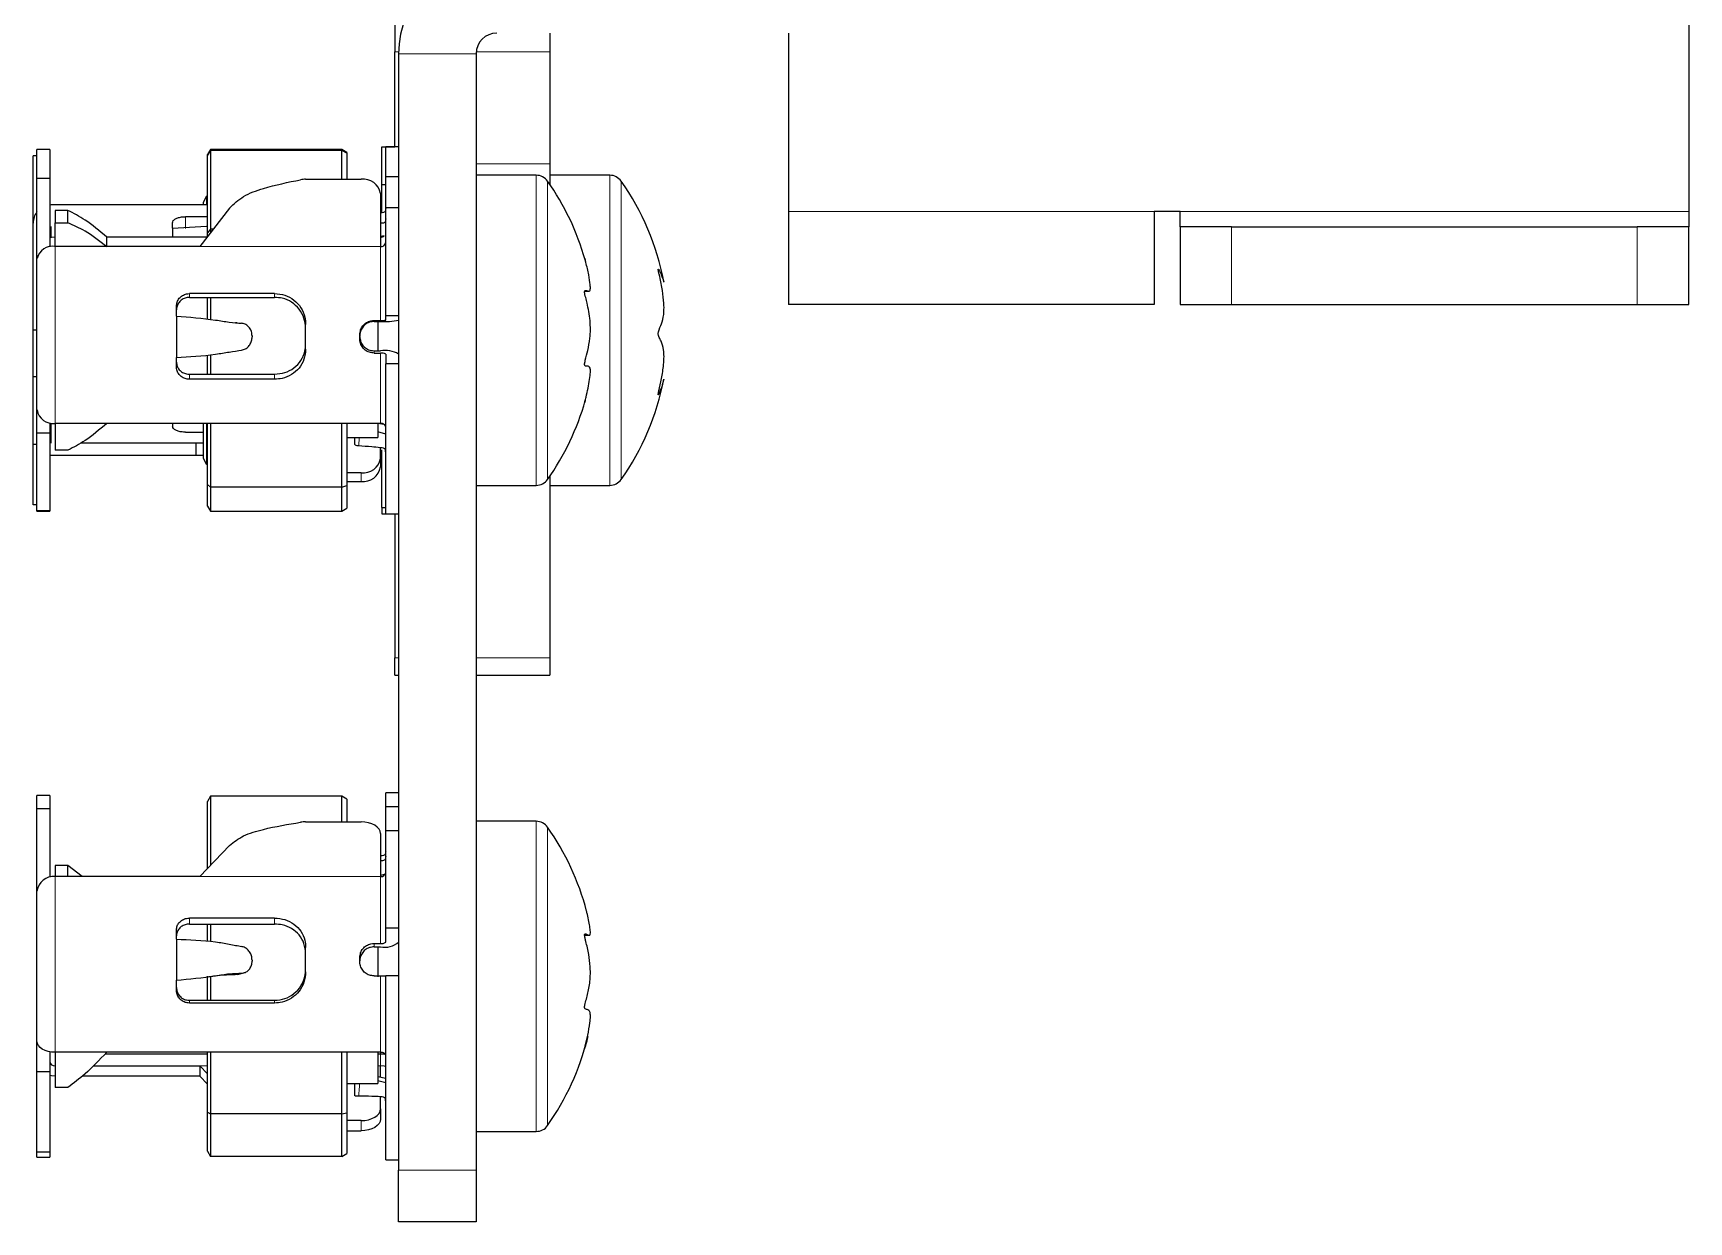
# Model space of a CAD drawing. Header units: millimetres. Extents: x -948 to 1310, y 554 to 2003.
# Drawn here: x -864.1 to -800, y 553.9 to 599.9 of the extents above; entities that cross this region are included whole.
import ezdxf

# ---------------------------------------------------------------- set-up
doc = ezdxf.new("R2010")
doc.units = ezdxf.units.MM

msp = doc.modelspace()

# ---------------------------------------------------------------- linework, layer by layer
at = {"color": 7, "linetype": 'Continuous', "lineweight": 25}
for p, q in [((-799.975, 606.376), (-799.975, 592.976)), ((-850.075, 603.77), (-850.075, 599.153)), ((-844.075, 599.876), (-844.075, 599.153)), ((-834.825, 599.876), (-834.825, 592.976)), ((-850.075, 595.476), (-850.075, 599.153)), ((-849.925, 599.076), (-849.925, 555.876)), ((-846.925, 599.076), (-846.925, 555.876)), ((-844.075, 599.153), (-844.075, 594.822)), ((-863.925, 595.134), (-864.075, 595.134)), ((-864.075, 592.526), (-864.075, 595.134)), ((-863.425, 595.376), (-863.925, 595.376)), ((-863.925, 594.256), (-863.925, 595.376)), ((-863.425, 595.376), (-863.425, 594.256)), ((-857.209, 595.376), (-857.325, 595.176)), ((-857.209, 595.339), (-857.325, 595.154)), ((-857.325, 595.154), (-857.325, 595.176)), ((-857.325, 592.142), (-857.325, 595.154)), ((-852.125, 595.376), (-857.209, 595.376)), ((-857.209, 595.376), (-857.209, 595.339)), ((-857.209, 595.339), (-857.209, 592.296)), ((-852.125, 595.339), (-857.209, 595.339)), ((-851.925, 595.261), (-852.125, 595.376)), ((-852.125, 595.339), (-852.125, 595.376)), ((-852.125, 594.223), (-852.125, 595.339)), ((-851.925, 595.233), (-852.125, 595.339)), ((-851.925, 595.261), (-851.925, 595.233)), ((-851.925, 595.233), (-851.925, 594.223)), ((-850.575, 595.476), (-850.075, 595.476)), ((-850.575, 594.009), (-850.575, 595.476)), ((-849.925, 595.476), (-850.425, 595.476)), ((-850.425, 594.332), (-850.425, 595.476)), ((-863.425, 594.256), (-863.925, 594.256)), ((-863.925, 591.249), (-863.925, 594.256)), ((-863.425, 594.256), (-863.425, 591.603)), ((-853.526, 594.223), (-851.375, 594.223)), ((-850.425, 593.129), (-850.425, 594.332)), ((-850.425, 594.332), (-849.925, 594.332)), ((-844.599, 594.376), (-846.925, 594.376)), ((-844.075, 594.822), (-844.075, 594.027)), ((-841.749, 594.376), (-844.075, 594.376)), ((-857.475, 593.322), (-857.359, 593.569)), ((-857.359, 593.569), (-857.359, 593.226)), ((-857.325, 593.569), (-857.359, 593.569)), ((-850.625, 593.666), (-850.625, 591.623)), ((-850.575, 592.925), (-850.575, 594.009)), ((-850.425, 594.009), (-850.575, 594.009)), ((-863.375, 593.226), (-863.425, 593.224)), ((-857.775, 593.226), (-863.375, 593.226)), ((-862.725, 593.014), (-863.225, 593.014)), ((-863.225, 593.014), (-863.225, 592.536)), ((-862.725, 592.536), (-862.725, 593.014)), ((-857.325, 593.226), (-857.775, 593.226)), ((-856.47, 593.108), (-857.625, 591.623)), ((-857.475, 593.226), (-857.475, 593.322)), ((-850.425, 588.935), (-850.425, 593.129)), ((-850.425, 593.129), (-849.925, 593.129)), ((-834.825, 592.976), (-834.825, 589.376)), ((-819.675, 592.976), (-820.675, 592.976)), ((-820.675, 592.976), (-820.675, 589.376)), ((-819.675, 592.376), (-819.675, 592.976)), ((-799.975, 592.976), (-799.975, 592.376)), ((-864.075, 588.376), (-864.075, 592.526)), ((-863.225, 592.536), (-862.725, 592.536)), ((-858.675, 592.324), (-858.675, 592.537)), ((-858.675, 592.324), (-857.359, 592.408)), ((-858.675, 592.324), (-858.675, 591.979)), ((-857.325, 592.772), (-858.175, 592.772)), ((-857.209, 592.296), (-857.325, 592.142)), ((-857.209, 592.296), (-857.209, 592.157)), ((-857.102, 592.296), (-857.209, 592.296)), ((-819.675, 592.376), (-819.675, 589.376)), ((-817.675, 592.376), (-819.675, 592.376)), ((-817.675, 592.376), (-801.975, 592.376)), ((-799.975, 592.376), (-801.975, 592.376)), ((-799.975, 589.376), (-799.975, 592.376)), ((-861.225, 591.623), (-861.225, 591.979)), ((-857.347, 591.979), (-861.225, 591.979)), ((-857.325, 591.979), (-857.325, 592.142)), ((-850.48, 592.027), (-850.625, 592.001)), ((-863.91, 591.249), (-863.925, 591.249)), ((-863.925, 591.154), (-863.925, 591.249)), ((-863.925, 585.293), (-863.925, 591.154)), ((-857.625, 591.623), (-863.225, 591.623)), ((-854.725, 589.796), (-858.025, 589.796)), ((-842.701, 589.892), (-842.565, 589.892)), ((-858.525, 588.926), (-858.525, 589.31)), ((-858.025, 589.649), (-854.725, 589.649)), ((-857.325, 588.816), (-857.325, 589.649)), ((-857.209, 589.649), (-857.209, 588.803)), ((-820.675, 589.376), (-834.825, 589.376)), ((-819.675, 589.376), (-817.675, 589.376)), ((-817.675, 589.376), (-801.975, 589.376)), ((-801.975, 589.376), (-799.975, 589.376)), ((-858.525, 588.926), (-858.525, 587.328)), ((-856.182, 588.661), (-856.238, 588.666)), ((-855.992, 588.646), (-856.002, 588.647)), ((-853.525, 587.646), (-853.525, 588.604)), ((-850.875, 588.758), (-850.625, 588.758)), ((-850.875, 588.719), (-850.625, 588.719)), ((-850.725, 588.719), (-850.725, 587.585)), ((-849.925, 588.935), (-850.425, 588.935)), ((-850.425, 588.774), (-850.425, 588.935)), ((-863.925, 588.376), (-864.075, 588.376)), ((-864.075, 586.57), (-864.075, 588.376)), ((-855.597, 588.16), (-855.597, 588.12)), ((-851.425, 588.04), (-851.425, 588.207)), ((-858.525, 586.953), (-858.525, 587.328)), ((-857.325, 586.678), (-857.325, 587.408)), ((-857.209, 587.422), (-857.209, 586.678)), ((-850.875, 587.585), (-850.625, 587.585)), ((-850.875, 587.494), (-850.625, 587.494)), ((-850.425, 587.457), (-850.425, 587.085)), ((-863.925, 586.57), (-864.075, 586.57)), ((-864.075, 583.96), (-864.075, 586.57)), ((-858.025, 586.678), (-854.725, 586.678)), ((-849.925, 587.085), (-850.425, 587.085)), ((-850.425, 581.276), (-850.425, 587.085)), ((-854.725, 586.482), (-858.025, 586.482)), ((-863.925, 584.391), (-863.925, 585.293)), ((-863.425, 584.795), (-863.425, 584.391)), ((-861.225, 584.773), (-863.225, 584.773)), ((-850.625, 584.773), (-861.225, 584.773)), ((-858.675, 584.773), (-858.675, 584.671)), ((-857.475, 583.43), (-857.475, 584.773)), ((-857.359, 584.788), (-857.359, 583.183)), ((-857.325, 584.744), (-857.347, 584.773)), ((-857.325, 582.411), (-857.325, 584.773)), ((-857.209, 584.773), (-857.209, 582.308)), ((-852.125, 582.308), (-852.125, 584.773)), ((-851.925, 584.773), (-851.925, 582.367)), ((-850.725, 584.773), (-850.725, 584.226)), ((-850.425, 584.715), (-850.725, 584.77)), ((-850.625, 584.752), (-850.625, 584.773)), ((-864.075, 581.618), (-864.075, 583.96)), ((-863.925, 583.96), (-864.075, 583.96)), ((-863.425, 584.391), (-863.925, 584.391)), ((-863.925, 581.385), (-863.925, 584.391)), ((-863.425, 584.391), (-863.425, 581.385)), ((-862.212, 584.026), (-857.775, 584.026)), ((-858.175, 584.434), (-857.475, 584.434)), ((-857.775, 584.026), (-857.775, 583.526)), ((-857.775, 584.026), (-857.475, 584.026)), ((-851.925, 584.226), (-850.725, 584.226)), ((-850.425, 584.351), (-850.725, 584.446)), ((-863.375, 583.526), (-863.425, 583.528)), ((-857.775, 583.526), (-863.375, 583.526)), ((-862.725, 583.738), (-863.225, 583.738)), ((-857.475, 583.526), (-857.775, 583.526)), ((-857.359, 583.183), (-857.475, 583.43)), ((-850.625, 583.421), (-850.625, 583.832)), ((-850.625, 583.421), (-850.625, 583.087)), ((-850.575, 581.518), (-850.575, 583.746)), ((-857.325, 583.183), (-857.359, 583.183)), ((-851.375, 582.864), (-851.925, 582.864)), ((-844.075, 582.725), (-844.075, 575.706)), ((-857.325, 582.411), (-857.209, 582.308)), ((-857.325, 581.576), (-857.325, 582.411)), ((-852.125, 582.308), (-857.209, 582.308)), ((-857.209, 582.308), (-857.209, 581.376)), ((-852.125, 582.308), (-851.925, 582.367)), ((-852.125, 581.376), (-852.125, 582.308)), ((-851.925, 582.529), (-851.375, 582.529)), ((-851.925, 582.367), (-851.925, 581.492)), ((-846.925, 582.376), (-844.599, 582.376)), ((-844.075, 582.376), (-841.749, 582.376)), ((-863.925, 581.618), (-864.075, 581.618)), ((-857.325, 581.576), (-857.209, 581.376)), ((-852.125, 581.376), (-851.925, 581.492)), ((-850.575, 581.518), (-850.425, 581.518)), ((-850.575, 581.518), (-850.575, 581.276)), ((-863.425, 581.385), (-863.925, 581.385)), ((-863.925, 581.376), (-863.925, 581.385)), ((-863.925, 581.376), (-863.425, 581.376)), ((-863.425, 581.385), (-863.425, 581.376)), ((-857.209, 581.376), (-852.125, 581.376)), ((-850.575, 581.276), (-850.075, 581.276)), ((-850.425, 581.276), (-849.925, 581.276)), ((-850.075, 581.276), (-850.075, 575.706)), ((-850.075, 575.036), (-850.075, 575.706)), ((-844.075, 575.706), (-844.075, 575.036)), ((-850.075, 575.036), (-849.925, 575.036)), ((-846.925, 575.036), (-844.075, 575.036)), ((-863.425, 570.376), (-863.925, 570.376)), ((-863.925, 569.858), (-863.925, 570.376)), ((-863.425, 569.858), (-863.925, 569.858)), ((-863.925, 566.755), (-863.925, 569.858)), ((-863.425, 570.376), (-863.425, 569.858)), ((-863.425, 569.858), (-863.425, 567.211)), ((-857.209, 570.351), (-857.325, 570.138)), ((-857.325, 567.549), (-857.325, 570.138)), ((-857.209, 570.351), (-857.209, 567.671)), ((-852.125, 570.351), (-857.209, 570.351)), ((-852.125, 569.355), (-852.125, 570.351)), ((-851.925, 570.229), (-852.125, 570.351)), ((-851.925, 570.229), (-851.925, 569.355)), ((-849.925, 570.476), (-850.425, 570.476)), ((-850.425, 569.946), (-850.425, 570.476)), ((-850.425, 569.946), (-849.925, 569.946)), ((-850.425, 569.025), (-850.425, 569.946)), ((-853.526, 569.355), (-851.375, 569.355)), ((-844.599, 569.376), (-846.925, 569.376)), ((-850.625, 568.901), (-850.625, 567.235)), ((-850.425, 565.239), (-850.425, 569.025)), ((-850.425, 569.025), (-849.925, 569.025)), ((-856.47, 568.446), (-857.625, 567.235)), ((-862.725, 567.67), (-863.225, 567.67)), ((-863.225, 567.67), (-863.225, 567.227)), ((-862.725, 567.227), (-862.725, 567.67)), ((-862.174, 567.235), (-862.725, 567.67)), ((-850.425, 567.327), (-850.625, 567.281)), ((-863.918, 566.755), (-863.925, 566.755)), ((-863.925, 566.678), (-863.925, 566.755)), ((-863.925, 560.862), (-863.925, 566.678)), ((-857.625, 567.235), (-863.225, 567.235)), ((-854.725, 565.631), (-858.025, 565.631)), ((-858.025, 565.399), (-854.725, 565.399)), ((-857.325, 564.758), (-857.325, 565.399)), ((-857.209, 565.399), (-857.209, 564.75)), ((-858.525, 564.811), (-858.525, 565.177)), ((-858.525, 564.811), (-858.525, 563.225)), ((-849.925, 565.239), (-850.425, 565.239)), ((-850.425, 564.701), (-850.425, 565.239)), ((-842.724, 564.965), (-842.549, 564.965)), ((-853.525, 563.548), (-853.525, 564.499)), ((-851.425, 563.944), (-851.425, 564.11)), ((-850.875, 564.649), (-850.625, 564.649)), ((-850.875, 564.517), (-850.625, 564.517)), ((-850.725, 564.517), (-850.725, 563.36)), ((-856.166, 563.454), (-855.921, 563.51)), ((-855.597, 564.005), (-855.597, 563.965)), ((-858.525, 562.838), (-858.525, 563.225)), ((-857.325, 562.45), (-857.325, 563.385)), ((-857.209, 563.378), (-857.209, 562.45)), ((-850.875, 563.394), (-850.625, 563.394)), ((-850.425, 556.276), (-850.425, 563.402)), ((-849.925, 563.402), (-850.425, 563.402)), ((-858.025, 562.45), (-854.725, 562.45)), ((-854.725, 562.344), (-858.025, 562.344)), ((-863.925, 559.676), (-863.925, 560.862)), ((-863.425, 560.455), (-863.425, 559.676)), ((-861.225, 560.438), (-863.225, 560.438)), ((-861.287, 560.376), (-857.325, 560.376)), ((-850.625, 560.438), (-861.225, 560.438)), ((-857.325, 558.12), (-857.325, 560.438)), ((-857.209, 560.438), (-857.209, 558.061)), ((-852.125, 558.061), (-852.125, 560.438)), ((-851.925, 560.438), (-851.925, 558.095)), ((-850.725, 560.438), (-850.725, 559.226)), ((-850.725, 560.376), (-850.45, 560.376)), ((-863.425, 559.676), (-863.925, 559.676)), ((-863.925, 556.572), (-863.925, 559.676)), ((-863.425, 559.676), (-863.425, 556.572)), ((-861.751, 559.915), (-857.625, 559.915)), ((-857.625, 559.915), (-857.325, 559.6)), ((-857.625, 559.915), (-857.625, 559.517)), ((-850.625, 559.471), (-850.625, 559.915)), ((-862.725, 559.082), (-863.225, 559.082)), ((-857.625, 559.517), (-862.174, 559.517)), ((-857.325, 559.203), (-857.625, 559.517)), ((-851.925, 559.226), (-850.725, 559.226)), ((-850.425, 559.425), (-850.725, 559.494)), ((-850.425, 559.251), (-850.725, 559.339)), ((-850.625, 558.249), (-850.625, 558.714)), ((-857.325, 558.12), (-857.209, 558.061)), ((-857.325, 556.614), (-857.325, 558.12)), ((-852.125, 558.061), (-857.209, 558.061)), ((-857.209, 558.061), (-857.209, 556.401)), ((-852.125, 558.061), (-851.925, 558.095)), ((-852.125, 556.401), (-852.125, 558.061)), ((-851.925, 558.095), (-851.925, 556.523)), ((-851.375, 557.795), (-851.925, 557.795)), ((-850.625, 558.249), (-850.625, 557.851)), ((-851.925, 557.397), (-851.375, 557.397)), ((-846.925, 557.376), (-844.599, 557.376)), ((-863.425, 556.572), (-863.925, 556.572)), ((-863.925, 556.376), (-863.925, 556.572)), ((-863.425, 556.572), (-863.425, 556.376)), ((-857.325, 556.614), (-857.209, 556.401)), ((-852.125, 556.401), (-857.209, 556.401)), ((-852.125, 556.401), (-851.925, 556.523)), ((-863.925, 556.376), (-863.425, 556.376)), ((-850.425, 556.276), (-849.925, 556.276)), ((-849.925, 553.876), (-849.925, 555.876)), ((-846.925, 555.876), (-846.925, 553.876)), ((-846.925, 553.876), (-849.925, 553.876))]:
    msp.add_line(p, q, dxfattribs=at)
at = {"color": 8, "linetype": 'Continuous', "lineweight": 18}
for p, q in [((-850.075, 599.153), (-849.924, 599.153)), ((-846.925, 599.076), (-849.925, 599.076)), ((-846.921, 599.153), (-844.075, 599.153)), ((-844.075, 594.822), (-846.925, 594.822)), ((-844.599, 594.376), (-844.599, 593.676)), ((-841.749, 594.376), (-841.749, 582.376)), ((-844.599, 593.676), (-844.599, 582.376)), ((-844.158, 594.148), (-844.158, 593.474)), ((-841.308, 594.148), (-841.308, 582.604)), ((-844.158, 593.474), (-844.158, 582.604)), ((-820.675, 592.976), (-834.825, 592.976)), ((-799.975, 592.976), (-819.675, 592.976)), ((-863.375, 592.389), (-863.375, 591.967)), ((-858.175, 592.772), (-858.175, 592.318)), ((-817.675, 589.376), (-817.675, 592.376)), ((-801.975, 592.376), (-801.975, 589.376)), ((-863.225, 591.623), (-863.225, 584.773)), ((-850.625, 591.623), (-857.625, 591.623)), ((-850.625, 588.758), (-850.625, 591.623)), ((-858.025, 589.796), (-858.025, 589.649)), ((-854.725, 589.649), (-854.725, 589.796)), ((-850.875, 588.758), (-850.875, 588.719)), ((-850.875, 587.585), (-850.875, 587.494)), ((-850.625, 584.773), (-850.625, 587.494)), ((-858.025, 586.678), (-858.025, 586.482)), ((-854.725, 586.482), (-854.725, 586.678)), ((-863.375, 584.785), (-863.375, 584.026)), ((-851.375, 582.529), (-851.375, 582.864)), ((-850.075, 575.706), (-849.925, 575.706)), ((-846.925, 575.706), (-844.075, 575.706)), ((-844.599, 569.376), (-844.599, 563.892)), ((-844.158, 569.148), (-844.158, 563.873)), ((-863.225, 567.235), (-863.225, 560.438)), ((-850.625, 567.235), (-857.625, 567.235)), ((-850.625, 564.649), (-850.625, 567.235)), ((-858.025, 565.631), (-858.025, 565.399)), ((-854.725, 565.399), (-854.725, 565.631)), ((-850.875, 564.649), (-850.875, 564.517)), ((-844.599, 563.892), (-844.599, 557.376)), ((-844.158, 563.873), (-844.158, 557.604)), ((-850.625, 560.438), (-850.625, 563.394)), ((-858.025, 562.45), (-858.025, 562.344)), ((-854.725, 562.344), (-854.725, 562.45)), ((-863.225, 560.438), (-863.225, 559.915)), ((-850.625, 559.915), (-850.625, 560.438)), ((-857.325, 559.915), (-857.625, 559.915)), ((-850.625, 559.915), (-850.725, 559.915)), ((-851.375, 557.397), (-851.375, 557.795)), ((-849.925, 555.876), (-846.925, 555.876))]:
    msp.add_line(p, q, dxfattribs=at)
at = {"color": 7, "linetype": 'Continuous', "lineweight": 25, "flags": 128}
for points in [[(-863.225, 591.979), (-863.361, 591.969), (-863.425, 591.958)], [(-863.425, 584.032), (-863.414, 584.03), (-863.375, 584.026)], [(-850.625, 568.901), (-850.639, 568.989), (-850.682, 569.075), (-850.751, 569.153), (-850.844, 569.222), (-850.958, 569.278), (-851.088, 569.32), (-851.228, 569.346), (-851.375, 569.355)], [(-863.225, 560.438), (-863.361, 560.446), (-863.492, 560.47), (-863.613, 560.509), (-863.72, 560.562), (-863.807, 560.626), (-863.871, 560.7), (-863.911, 560.779), (-863.925, 560.862)], [(-850.425, 560.317), (-850.428, 560.34), (-850.44, 560.363), (-850.458, 560.384), (-850.483, 560.402), (-850.513, 560.417), (-850.548, 560.429), (-850.586, 560.435), (-850.625, 560.438)], [(-850.425, 559.892), (-850.488, 559.904), (-850.625, 559.915)], [(-863.225, 559.517), (-863.361, 559.528), (-863.425, 559.541)], [(-851.375, 557.795), (-851.228, 557.804), (-851.088, 557.829), (-850.958, 557.871), (-850.844, 557.928), (-850.751, 557.997), (-850.682, 558.075), (-850.639, 558.161), (-850.625, 558.249)], [(-850.625, 557.851), (-850.639, 557.763), (-850.682, 557.677), (-850.751, 557.599), (-850.844, 557.53), (-850.958, 557.474), (-851.088, 557.432), (-851.228, 557.406), (-851.375, 557.397)]]:
    msp.add_lwpolyline(points, dxfattribs=at)
at = {"color": 8, "linetype": 'Continuous', "lineweight": 18, "flags": 128}
for points in [[(-851.446, 584.226), (-851.451, 584.138), (-851.46, 583.995), (-851.467, 583.903), (-851.467, 583.903), (-851.467, 583.903)], [(-851.439, 559.226), (-851.444, 559.128), (-851.451, 558.983), (-851.46, 558.833), (-851.467, 558.737), (-851.467, 558.737), (-851.467, 558.737)]]:
    msp.add_lwpolyline(points, dxfattribs=at)
at = {"color": 7, "linetype": 'Continuous', "lineweight": 25}
for centre, radius, start, end in [((-846.125, 599.076), 3.8, 90, 180), ((-846.125, 599.076), 0.8, 90, 180), ((-853.526, 593.227), 0.996, 89.96573, 101.24283), ((-851.291, 593.552), 0.676, 9.63694, 97.14426), ((-844.599, 593.836), 0.54, 35.25153, 90), ((-841.749, 593.836), 0.54, 35.25153, 90), ((-852.325, 588.376), 10, 15.8038, 35.25153), ((-849.475, 588.376), 10, 10.85413, 35.25153), ((-863.375, 592.526), 0.7, 141.78679, 180), ((-850.775, 593.426), 0.2, 318.59038, 360), ((-850.619, 592.213), 0.234, 268.74113, 306.93082), ((-850.597, 591.798), 0.177, 261.04376, 346.55137), ((-863.321, 591.01), 0.62, 81.04376, 166.55137), ((-850.575, 589.405), 0.648, 265.60416, 283.40633), ((-850.451, 590.981), 2.269, 265.60416, 283.40633), ((-850.455, 586.527), 1.071, 60.29019, 99.09044), ((-850.576, 587.192), 0.306, 60.29019, 99.09044), ((-849.475, 588.376), 10, 324.74847, 349.10281), ((-863.303, 585.398), 0.63, 189.63694, 277.14426), ((-852.325, 588.376), 10, 324.74847, 344.24217), ((-850.602, 584.594), 0.18, 9.63694, 97.14426), ((-851.291, 583.534), 0.676, 262.85574, 350.36306), ((-850.775, 583.326), 0.2, 0, 41.40962), ((-851.291, 583.2), 0.676, 262.85574, 350.36306), ((-844.599, 582.916), 0.54, 270, 324.74847), ((-841.749, 582.916), 0.54, 270, 324.74847), ((-853.526, 568.141), 1.214, 89.96029, 99.18959), ((-844.599, 568.836), 0.54, 35.25153, 90), ((-852.325, 563.376), 10, 14.61668, 35.25153), ((-850.606, 567.417), 0.183, 264.2482, 352.76341), ((-863.289, 566.597), 0.641, 84.2482, 172.76341), ((-850.578, 564.879), 0.235, 258.55237, 310.85275), ((-850.462, 565.322), 0.821, 258.55237, 310.85275), ((-850.575, 576.902), 13.508, 269.78792, 270.63627), ((-852.325, 563.376), 10, 324.74847, 346.16033), ((-863.243, 560.097), 0.183, 187.23659, 275.7518), ((-844.599, 557.916), 0.54, 270, 324.74847)]:
    msp.add_arc(centre, radius, start, end, dxfattribs=at)
for points, knots in [([(-856.47, 593.108), (-856.301, 593.268), (-855.95, 593.6), (-854.968, 593.949), (-854.205, 594.105), (-853.72, 594.204)], [0, 0, 0, 0, 0.2540266, 0.5265912, 1, 1, 1, 1]), ([(-861.225, 591.979), (-861.505, 592.219), (-862.005, 592.646), (-862.505, 592.901), (-862.725, 593.014)], [0, 0, 0, 0, 0.559911, 1, 1, 1, 1]), ([(-850.425, 593.1), (-850.426, 593.08), (-850.428, 593.042), (-850.445, 592.989), (-850.483, 592.937), (-850.554, 592.928), (-850.602, 592.922), (-850.625, 592.92)], [0, 0, 0, 0, 0.195353, 0.37764, 0.539051, 0.782239, 1, 1, 1, 1]), ([(-863.225, 591.608), (-863.225, 591.827), (-863.225, 592.219), (-863.225, 592.439), (-863.225, 592.536)], [0, 0, 0, 0, 0.5597848, 1, 1, 1, 1]), ([(-861.225, 591.608), (-861.505, 591.827), (-862.005, 592.219), (-862.505, 592.439), (-862.725, 592.536)], [0, 0, 0, 0, 0.559868, 1, 1, 1, 1]), ([(-858.675, 592.537), (-858.669, 592.565), (-858.658, 592.622), (-858.572, 592.692), (-858.446, 592.742), (-858.305, 592.768), (-858.212, 592.771), (-858.175, 592.772)], [0, 0, 0, 0, 0.214373, 0.428779, 0.642592, 0.856666, 1, 1, 1, 1]), ([(-850.425, 592.686), (-850.426, 592.666), (-850.428, 592.628), (-850.445, 592.577), (-850.481, 592.53), (-850.552, 592.524), (-850.6, 592.525), (-850.625, 592.525)], [0, 0, 0, 0, 0.195302, 0.377541, 0.538909, 0.761383, 1, 1, 1, 1]), ([(-842.725, 587.063), (-842.724, 587.071), (-842.724, 587.091), (-842.715, 587.147), (-842.673, 587.327), (-842.592, 587.615), (-842.522, 587.999), (-842.494, 588.403), (-842.516, 588.893), (-842.593, 589.287), (-842.674, 589.606), (-842.706, 589.736), (-842.72, 589.806), (-842.724, 589.845), (-842.725, 589.868), (-842.722, 589.889), (-842.712, 589.914), (-842.655, 589.928), (-842.563, 589.874), (-842.497, 589.904), (-842.502, 590.156), (-842.562, 590.538), (-842.644, 590.887), (-842.702, 591.097), (-842.718, 591.152), (-842.724, 591.172), (-842.725, 591.176), (-842.723, 591.168), (-842.715, 591.136), (-842.701, 591.088), (-842.691, 591.045), (-842.688, 591.033)], [0, 0, 0, 0, 0.004096, 0.009858, 0.025822, 0.097181, 0.18208, 0.235847, 0.290054, 0.408233, 0.447071, 0.466532, 0.476317, 0.480541, 0.484808, 0.488473, 0.494931, 0.514928, 0.608295, 0.702487, 0.757757, 0.836636, 0.925016, 0.947118, 0.958223, 0.962691, 0.967209, 0.971067, 0.9769, 0.993487, 1, 1, 1, 1]), ([(-839.656, 586.488), (-839.656, 586.486), (-839.656, 586.476), (-839.715, 586.264), (-839.794, 586.038), (-839.852, 585.908), (-839.868, 585.882), (-839.874, 585.881), (-839.875, 585.89), (-839.873, 585.909), (-839.865, 585.958), (-839.82, 586.16), (-839.737, 586.529), (-839.668, 586.983), (-839.644, 587.376), (-839.668, 587.708), (-839.741, 587.912), (-839.821, 588.066), (-839.859, 588.154), (-839.871, 588.205), (-839.874, 588.234), (-839.875, 588.259), (-839.872, 588.287), (-839.862, 588.342), (-839.805, 588.496), (-839.714, 588.693), (-839.647, 589.016), (-839.651, 589.462), (-839.709, 589.933), (-839.787, 590.315), (-839.845, 590.575), (-839.866, 590.669), (-839.874, 590.721), (-839.875, 590.738), (-839.873, 590.748), (-839.865, 590.749), (-839.824, 590.687), (-839.741, 590.491), (-839.673, 590.303), (-839.645, 590.218), (-839.653, 590.253), (-839.655, 590.261)], [0, 0, 0, 0, 0.01333, 0.067717, 0.128655, 0.143895, 0.151551, 0.154632, 0.157747, 0.160407, 0.164429, 0.175866, 0.227214, 0.286665, 0.323257, 0.360059, 0.431776, 0.467167, 0.481776, 0.486361, 0.489306, 0.491814, 0.494316, 0.498755, 0.512464, 0.576388, 0.640841, 0.678897, 0.732261, 0.791575, 0.805079, 0.818709, 0.821775, 0.824341, 0.826909, 0.830823, 0.841608, 0.889694, 0.951161, 0.988147, 1, 1, 1, 1]), ([(-858.525, 589.31), (-858.519, 589.365), (-858.508, 589.475), (-858.422, 589.62), (-858.296, 589.729), (-858.155, 589.787), (-858.062, 589.793), (-858.025, 589.796)], [0, 0, 0, 0, 0.2143729, 0.4287785, 0.6425919, 0.8566662, 1, 1, 1, 1]), ([(-854.725, 589.796), (-854.59, 589.783), (-854.32, 589.758), (-853.961, 589.559), (-853.691, 589.263), (-853.546, 588.926), (-853.531, 588.699), (-853.525, 588.604)], [0, 0, 0, 0, 0.213238, 0.42649, 0.63916, 0.849598, 1, 1, 1, 1]), ([(-858.025, 589.649), (-858.081, 589.644), (-858.193, 589.633), (-858.343, 589.551), (-858.456, 589.428), (-858.516, 589.291), (-858.522, 589.199), (-858.525, 589.163)], [0, 0, 0, 0, 0.214385, 0.428772, 0.643033, 0.856802, 1, 1, 1, 1]), ([(-853.525, 588.452), (-853.537, 588.587), (-853.561, 588.856), (-853.759, 589.212), (-854.055, 589.478), (-854.394, 589.626), (-854.626, 589.642), (-854.725, 589.649)], [0, 0, 0, 0, 0.212376, 0.424979, 0.633479, 0.843609, 1, 1, 1, 1]), ([(-858.525, 588.926), (-858.026, 588.888), (-857.355, 588.837), (-856.46, 588.684), (-856.155, 588.659), (-856.001, 588.647)], [0, 0, 0, 0, 0.587693, 0.790818, 1, 1, 1, 1]), ([(-855.597, 588.16), (-855.602, 588.216), (-855.612, 588.328), (-855.687, 588.476), (-855.798, 588.586), (-855.91, 588.637), (-855.98, 588.644), (-856.001, 588.647)], [0, 0, 0, 0, 0.225883, 0.451767, 0.67765, 0.903524, 1, 1, 1, 1]), ([(-851.425, 588.207), (-851.419, 588.269), (-851.407, 588.393), (-851.312, 588.558), (-851.174, 588.682), (-851.019, 588.749), (-850.916, 588.755), (-850.875, 588.758)], [0, 0, 0, 0, 0.214305, 0.42865, 0.642279, 0.856223, 1, 1, 1, 1]), ([(-850.875, 588.719), (-850.936, 588.713), (-851.06, 588.701), (-851.225, 588.606), (-851.349, 588.467), (-851.415, 588.312), (-851.422, 588.209), (-851.425, 588.168)], [0, 0, 0, 0, 0.214319, 0.428642, 0.642812, 0.856387, 1, 1, 1, 1]), ([(-856.001, 587.611), (-855.952, 587.622), (-855.855, 587.644), (-855.73, 587.745), (-855.64, 587.883), (-855.601, 588.016), (-855.598, 588.096), (-855.597, 588.12)], [0, 0, 0, 0, 0.225867, 0.451734, 0.677598, 0.903479, 1, 1, 1, 1]), ([(-854.725, 586.678), (-854.59, 586.69), (-854.32, 586.714), (-853.961, 586.906), (-853.692, 587.194), (-853.546, 587.526), (-853.531, 587.753), (-853.525, 587.848)], [0, 0, 0, 0, 0.212875, 0.425767, 0.637937, 0.847353, 1, 1, 1, 1]), ([(-851.425, 588.132), (-851.419, 588.07), (-851.407, 587.947), (-851.313, 587.783), (-851.174, 587.66), (-851.019, 587.594), (-850.916, 587.587), (-850.875, 587.585)], [0, 0, 0, 0, 0.214211, 0.428471, 0.641842, 0.855602, 1, 1, 1, 1]), ([(-850.875, 587.494), (-850.936, 587.5), (-851.06, 587.512), (-851.225, 587.605), (-851.349, 587.743), (-851.415, 587.897), (-851.422, 587.999), (-851.425, 588.04)], [0, 0, 0, 0, 0.2143929, 0.4287887, 0.6430611, 0.8568545, 1, 1, 1, 1]), ([(-858.525, 587.328), (-858.026, 587.354), (-857.355, 587.388), (-856.46, 587.541), (-856.155, 587.587), (-856.001, 587.611)], [0, 0, 0, 0, 0.587693, 0.790818, 1, 1, 1, 1]), ([(-853.525, 587.646), (-853.537, 587.514), (-853.562, 587.248), (-853.762, 586.902), (-854.059, 586.645), (-854.398, 586.504), (-854.628, 586.489), (-854.725, 586.482)], [0, 0, 0, 0, 0.2128333, 0.4258501, 0.6355415, 0.8465873, 1, 1, 1, 1]), ([(-858.525, 587.149), (-858.519, 587.096), (-858.508, 586.988), (-858.423, 586.847), (-858.296, 586.742), (-858.156, 586.686), (-858.062, 586.68), (-858.025, 586.678)], [0, 0, 0, 0, 0.214295, 0.42863, 0.64223, 0.856153, 1, 1, 1, 1]), ([(-858.025, 586.482), (-858.081, 586.488), (-858.193, 586.498), (-858.343, 586.577), (-858.456, 586.696), (-858.516, 586.828), (-858.522, 586.917), (-858.525, 586.953)], [0, 0, 0, 0, 0.214445, 0.428893, 0.643239, 0.857188, 1, 1, 1, 1]), ([(-842.702, 585.657), (-842.706, 585.641), (-842.714, 585.613), (-842.721, 585.587), (-842.725, 585.577), (-842.725, 585.578), (-842.721, 585.594), (-842.703, 585.658), (-842.623, 585.962), (-842.537, 586.374), (-842.494, 586.771), (-842.513, 586.98), (-842.586, 586.984), (-842.658, 586.985), (-842.686, 586.99), (-842.705, 587.001), (-842.717, 587.017), (-842.724, 587.041), (-842.724, 587.056), (-842.725, 587.063)], [0, 0, 0, 0, 0.018644, 0.033299, 0.041271, 0.049309, 0.058384, 0.074671, 0.136829, 0.382246, 0.498195, 0.615626, 0.843525, 0.899785, 0.93556, 0.959105, 0.982786, 0.992239, 1, 1, 1, 1]), ([(-863.225, 584.773), (-863.225, 584.534), (-863.225, 584.106), (-863.225, 583.851), (-863.225, 583.738)], [0, 0, 0, 0, 0.559866, 1, 1, 1, 1]), ([(-861.225, 584.773), (-861.505, 584.534), (-862.005, 584.106), (-862.505, 583.851), (-862.725, 583.738)], [0, 0, 0, 0, 0.559911, 1, 1, 1, 1]), ([(-858.175, 584.434), (-858.231, 584.436), (-858.343, 584.441), (-858.493, 584.478), (-858.606, 584.535), (-858.666, 584.603), (-858.672, 584.652), (-858.675, 584.671)], [0, 0, 0, 0, 0.214385, 0.428772, 0.643033, 0.856802, 1, 1, 1, 1]), ([(-851.625, 583.972), (-851.625, 584.002), (-851.625, 584.082), (-851.625, 584.167), (-851.625, 584.221), (-851.625, 584.226)], [0, 0, 0, 0, 0.357966, 0.937989, 1, 1, 1, 1]), ([(-851.467, 583.903), (-851.491, 583.905), (-851.539, 583.91), (-851.593, 583.929), (-851.621, 583.951), (-851.624, 583.966), (-851.625, 583.972)], [0, 0, 0, 0, 0.266331, 0.548449, 0.829136, 1, 1, 1, 1]), ([(-850.425, 583.652), (-850.426, 583.672), (-850.428, 583.71), (-850.445, 583.763), (-850.483, 583.816), (-850.559, 583.825), (-850.72, 583.843), (-851.032, 583.873), (-851.302, 583.892), (-851.467, 583.903)], [0, 0, 0, 0, 0.052051, 0.100621, 0.143629, 0.208426, 0.277664, 0.558659, 1, 1, 1, 1]), ([(-856.47, 568.446), (-856.301, 568.577), (-855.95, 568.847), (-854.968, 569.132), (-854.205, 569.259), (-853.72, 569.339)], [0, 0, 0, 0, 0.254027, 0.526591, 1, 1, 1, 1]), ([(-850.425, 568.222), (-850.426, 568.201), (-850.428, 568.161), (-850.445, 568.106), (-850.483, 568.052), (-850.554, 568.044), (-850.602, 568.04), (-850.625, 568.038)], [0, 0, 0, 0, 0.195353, 0.37764, 0.539051, 0.782239, 1, 1, 1, 1]), ([(-850.425, 568.024), (-850.426, 568.003), (-850.428, 567.963), (-850.445, 567.909), (-850.481, 567.858), (-850.552, 567.851), (-850.6, 567.85), (-850.625, 567.849)], [0, 0, 0, 0, 0.195302, 0.377541, 0.538909, 0.761383, 1, 1, 1, 1]), ([(-858.525, 565.177), (-858.519, 565.229), (-858.508, 565.333), (-858.422, 565.469), (-858.296, 565.57), (-858.155, 565.624), (-858.062, 565.629), (-858.025, 565.631)], [0, 0, 0, 0, 0.214373, 0.428779, 0.642592, 0.856666, 1, 1, 1, 1]), ([(-858.025, 565.399), (-858.081, 565.394), (-858.193, 565.384), (-858.343, 565.308), (-858.456, 565.193), (-858.516, 565.064), (-858.522, 564.978), (-858.525, 564.943)], [0, 0, 0, 0, 0.214385, 0.428772, 0.643033, 0.856802, 1, 1, 1, 1]), ([(-854.725, 565.631), (-854.59, 565.62), (-854.32, 565.596), (-853.961, 565.412), (-853.691, 565.133), (-853.546, 564.811), (-853.531, 564.591), (-853.525, 564.499)], [0, 0, 0, 0, 0.213238, 0.42649, 0.63916, 0.849598, 1, 1, 1, 1]), ([(-853.525, 564.258), (-853.537, 564.389), (-853.561, 564.651), (-853.759, 564.99), (-854.055, 565.24), (-854.394, 565.378), (-854.626, 565.393), (-854.725, 565.399)], [0, 0, 0, 0, 0.2123763, 0.4249789, 0.6334795, 0.8436094, 1, 1, 1, 1]), ([(-842.725, 560.586), (-842.724, 560.588), (-842.724, 560.593), (-842.715, 560.627), (-842.673, 560.79), (-842.592, 561.128), (-842.522, 561.527), (-842.494, 561.842), (-842.516, 562.055), (-842.593, 562.08), (-842.674, 562.1), (-842.706, 562.121), (-842.72, 562.148), (-842.724, 562.173), (-842.725, 562.196), (-842.722, 562.227), (-842.712, 562.291), (-842.655, 562.51), (-842.563, 562.839), (-842.497, 563.302), (-842.502, 563.802), (-842.562, 564.256), (-842.644, 564.601), (-842.702, 564.835), (-842.718, 564.913), (-842.724, 564.956), (-842.725, 564.982), (-842.723, 565.002), (-842.715, 565.025), (-842.67, 565.035), (-842.587, 564.972), (-842.518, 564.948), (-842.494, 565.042), (-842.519, 565.313), (-842.58, 565.637), (-842.639, 565.86), (-842.651, 565.903)], [0, 0, 0, 0, 0.002947, 0.007093, 0.01858, 0.069926, 0.131014, 0.169702, 0.208706, 0.29374, 0.321686, 0.335689, 0.34273, 0.345769, 0.34884, 0.351477, 0.356123, 0.370512, 0.437694, 0.505469, 0.545238, 0.601994, 0.665587, 0.681491, 0.689481, 0.692696, 0.695947, 0.698723, 0.70292, 0.714856, 0.76844, 0.830481, 0.868668, 0.907073, 0.981915, 1, 1, 1, 1]), ([(-858.525, 564.811), (-858.026, 564.795), (-857.355, 564.775), (-856.46, 564.624), (-856.155, 564.561), (-856.001, 564.529)], [0, 0, 0, 0, 0.587693, 0.790818, 1, 1, 1, 1]), ([(-855.597, 564.005), (-855.602, 564.061), (-855.612, 564.173), (-855.687, 564.327), (-855.798, 564.447), (-855.91, 564.509), (-855.98, 564.524), (-856.001, 564.529)], [0, 0, 0, 0, 0.225883, 0.451767, 0.67765, 0.903524, 1, 1, 1, 1]), ([(-851.425, 564.11), (-851.419, 564.171), (-851.407, 564.293), (-851.312, 564.454), (-851.174, 564.575), (-851.019, 564.639), (-850.916, 564.646), (-850.875, 564.649)], [0, 0, 0, 0, 0.214305, 0.42865, 0.642279, 0.856223, 1, 1, 1, 1]), ([(-850.875, 564.517), (-850.936, 564.512), (-851.06, 564.5), (-851.225, 564.408), (-851.349, 564.272), (-851.415, 564.12), (-851.422, 564.018), (-851.425, 563.978)], [0, 0, 0, 0, 0.214319, 0.428642, 0.642812, 0.856387, 1, 1, 1, 1]), ([(-858.525, 563.225), (-858.026, 563.273), (-857.355, 563.337), (-856.46, 563.49), (-856.155, 563.497), (-856.001, 563.501)], [0, 0, 0, 0, 0.587693, 0.790818, 1, 1, 1, 1]), ([(-857.325, 563.364), (-857.288, 563.368), (-857.087, 563.388), (-856.688, 563.446), (-856.398, 563.445), (-856.251, 563.445)], [0, 0, 0, 0, 0.099559, 0.54474, 1, 1, 1, 1]), ([(-856.167, 563.457), (-856.172, 563.455), (-856.198, 563.444), (-856.227, 563.444), (-856.251, 563.445)], [0, 0, 0, 0, 0.1910807, 1, 1, 1, 1]), ([(-856.001, 563.501), (-855.952, 563.507), (-855.855, 563.519), (-855.73, 563.607), (-855.64, 563.734), (-855.601, 563.862), (-855.598, 563.941), (-855.597, 563.965)], [0, 0, 0, 0, 0.225867, 0.4517344, 0.6775983, 0.9034793, 1, 1, 1, 1]), ([(-854.725, 562.45), (-854.59, 562.463), (-854.32, 562.489), (-853.961, 562.692), (-853.692, 562.992), (-853.546, 563.334), (-853.531, 563.562), (-853.525, 563.659)], [0, 0, 0, 0, 0.212875, 0.425767, 0.637937, 0.847353, 1, 1, 1, 1]), ([(-853.525, 563.548), (-853.537, 563.414), (-853.562, 563.144), (-853.762, 562.785), (-854.059, 562.516), (-854.398, 562.367), (-854.628, 562.351), (-854.725, 562.344)], [0, 0, 0, 0, 0.212833, 0.42585, 0.635542, 0.846587, 1, 1, 1, 1]), ([(-850.875, 563.394), (-850.936, 563.4), (-851.06, 563.412), (-851.225, 563.507), (-851.349, 563.646), (-851.415, 563.801), (-851.422, 563.903), (-851.425, 563.944)], [0, 0, 0, 0, 0.214393, 0.428789, 0.643061, 0.856854, 1, 1, 1, 1]), ([(-858.525, 562.945), (-858.519, 562.889), (-858.508, 562.777), (-858.423, 562.629), (-858.296, 562.518), (-858.156, 562.459), (-858.062, 562.453), (-858.025, 562.45)], [0, 0, 0, 0, 0.214295, 0.42863, 0.64223, 0.856153, 1, 1, 1, 1]), ([(-858.025, 562.344), (-858.081, 562.349), (-858.193, 562.36), (-858.343, 562.444), (-858.456, 562.569), (-858.516, 562.708), (-858.522, 562.801), (-858.525, 562.838)], [0, 0, 0, 0, 0.214445, 0.428893, 0.643239, 0.857188, 1, 1, 1, 1]), ([(-842.605, 561.05), (-842.611, 561.015), (-842.625, 560.934), (-842.659, 560.813), (-842.685, 560.714), (-842.705, 560.647), (-842.717, 560.606), (-842.724, 560.587), (-842.724, 560.587), (-842.725, 560.586)], [0, 0, 0, 0, 0.210576, 0.494413, 0.674896, 0.793684, 0.913155, 0.960847, 1, 1, 1, 1]), ([(-863.225, 560.438), (-863.225, 560.144), (-863.225, 559.619), (-863.225, 559.247), (-863.225, 559.082)], [0, 0, 0, 0, 0.559866, 1, 1, 1, 1]), ([(-861.225, 560.438), (-861.505, 560.144), (-862.005, 559.62), (-862.505, 559.247), (-862.725, 559.082)], [0, 0, 0, 0, 0.559911, 1, 1, 1, 1]), ([(-851.625, 558.764), (-851.625, 558.795), (-851.625, 558.878), (-851.625, 559.01), (-851.625, 559.132), (-851.625, 559.203), (-851.625, 559.226)], [0, 0, 0, 0, 0.2044022, 0.5356007, 0.8531115, 1, 1, 1, 1]), ([(-851.467, 558.737), (-851.491, 558.737), (-851.539, 558.738), (-851.593, 558.744), (-851.621, 558.754), (-851.624, 558.761), (-851.625, 558.764)], [0, 0, 0, 0, 0.266331, 0.548449, 0.829136, 1, 1, 1, 1]), ([(-850.425, 558.53), (-850.426, 558.551), (-850.428, 558.591), (-850.445, 558.646), (-850.483, 558.7), (-850.559, 558.709), (-850.72, 558.723), (-851.032, 558.739), (-851.302, 558.738), (-851.467, 558.737)], [0, 0, 0, 0, 0.052051, 0.100621, 0.143629, 0.208426, 0.277664, 0.558659, 1, 1, 1, 1])]:
    msp.add_open_spline(points, degree=3, knots=knots, dxfattribs=at)
at = {"color": 8, "linetype": 'Continuous', "lineweight": 18}
for points, knots in [([(-856.001, 588.647), (-856.043, 588.65), (-856.11, 588.655), (-856.194, 588.662), (-856.236, 588.665), (-856.251, 588.666)], [0, 0, 0, 0, 0.502362, 0.815418, 1, 1, 1, 1]), ([(-856.251, 563.445), (-856.23, 563.449), (-856.189, 563.459), (-856.121, 563.474), (-856.058, 563.488), (-856.016, 563.497), (-856.001, 563.501)], [0, 0, 0, 0, 0.246022, 0.497638, 0.810556, 1, 1, 1, 1])]:
    msp.add_open_spline(points, degree=3, knots=knots, dxfattribs=at)

doc.saveas('drawing.dxf')
